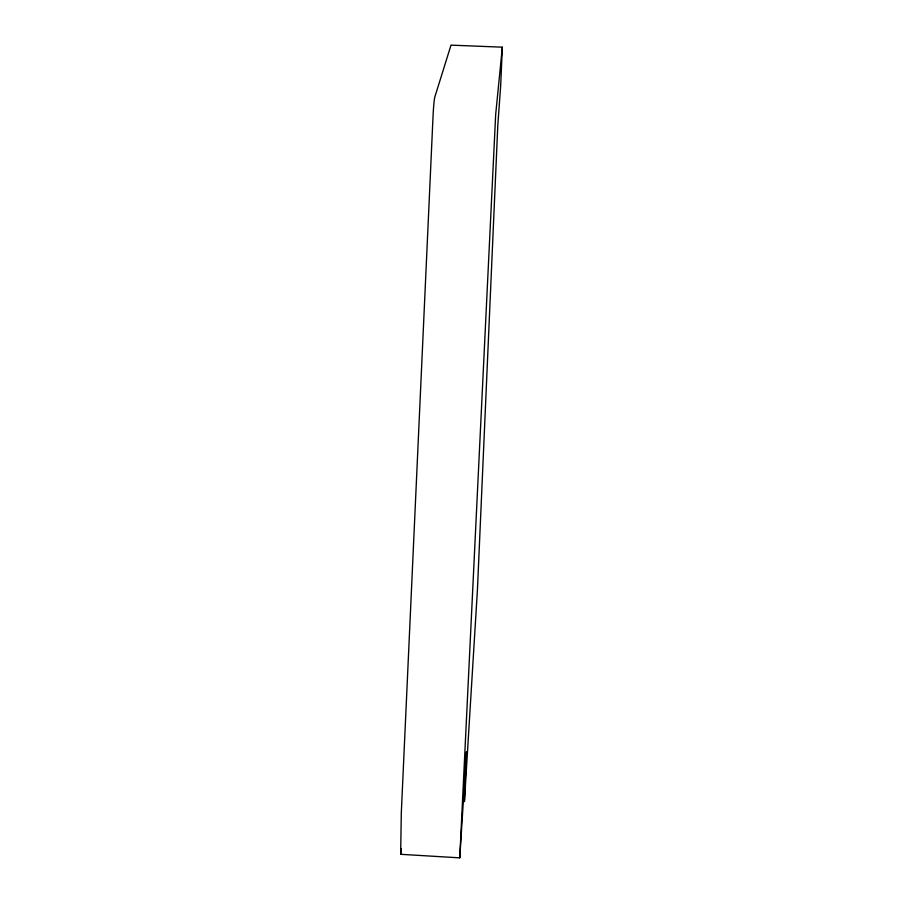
<?xml version="1.0" encoding="UTF-8"?>
<svg xmlns="http://www.w3.org/2000/svg" width="903" height="903" viewBox="0 0 903 903"><rect width="100%" height="100%" fill="white"/><g stroke="black" fill="none" stroke-linecap="round" stroke-linejoin="round"><path stroke-width="1.35" d="M502.339 47.182L500.668 85.853L497.79 125.585L477.461 589.287L464.424 801.65L466.456 751.793L459.762 857.85L400.661 854.306L401.293 813.129L432.955 118.022A26.266 1.501 -88 0 1 434.885 96.813L450.947 45.353A22.09 1.027 -87.9 0 1 451.218 45.15L502.339 47.182L495.668 114.591L459.762 857.85M400.661 854.306L401.338 848.73"/></g></svg>
